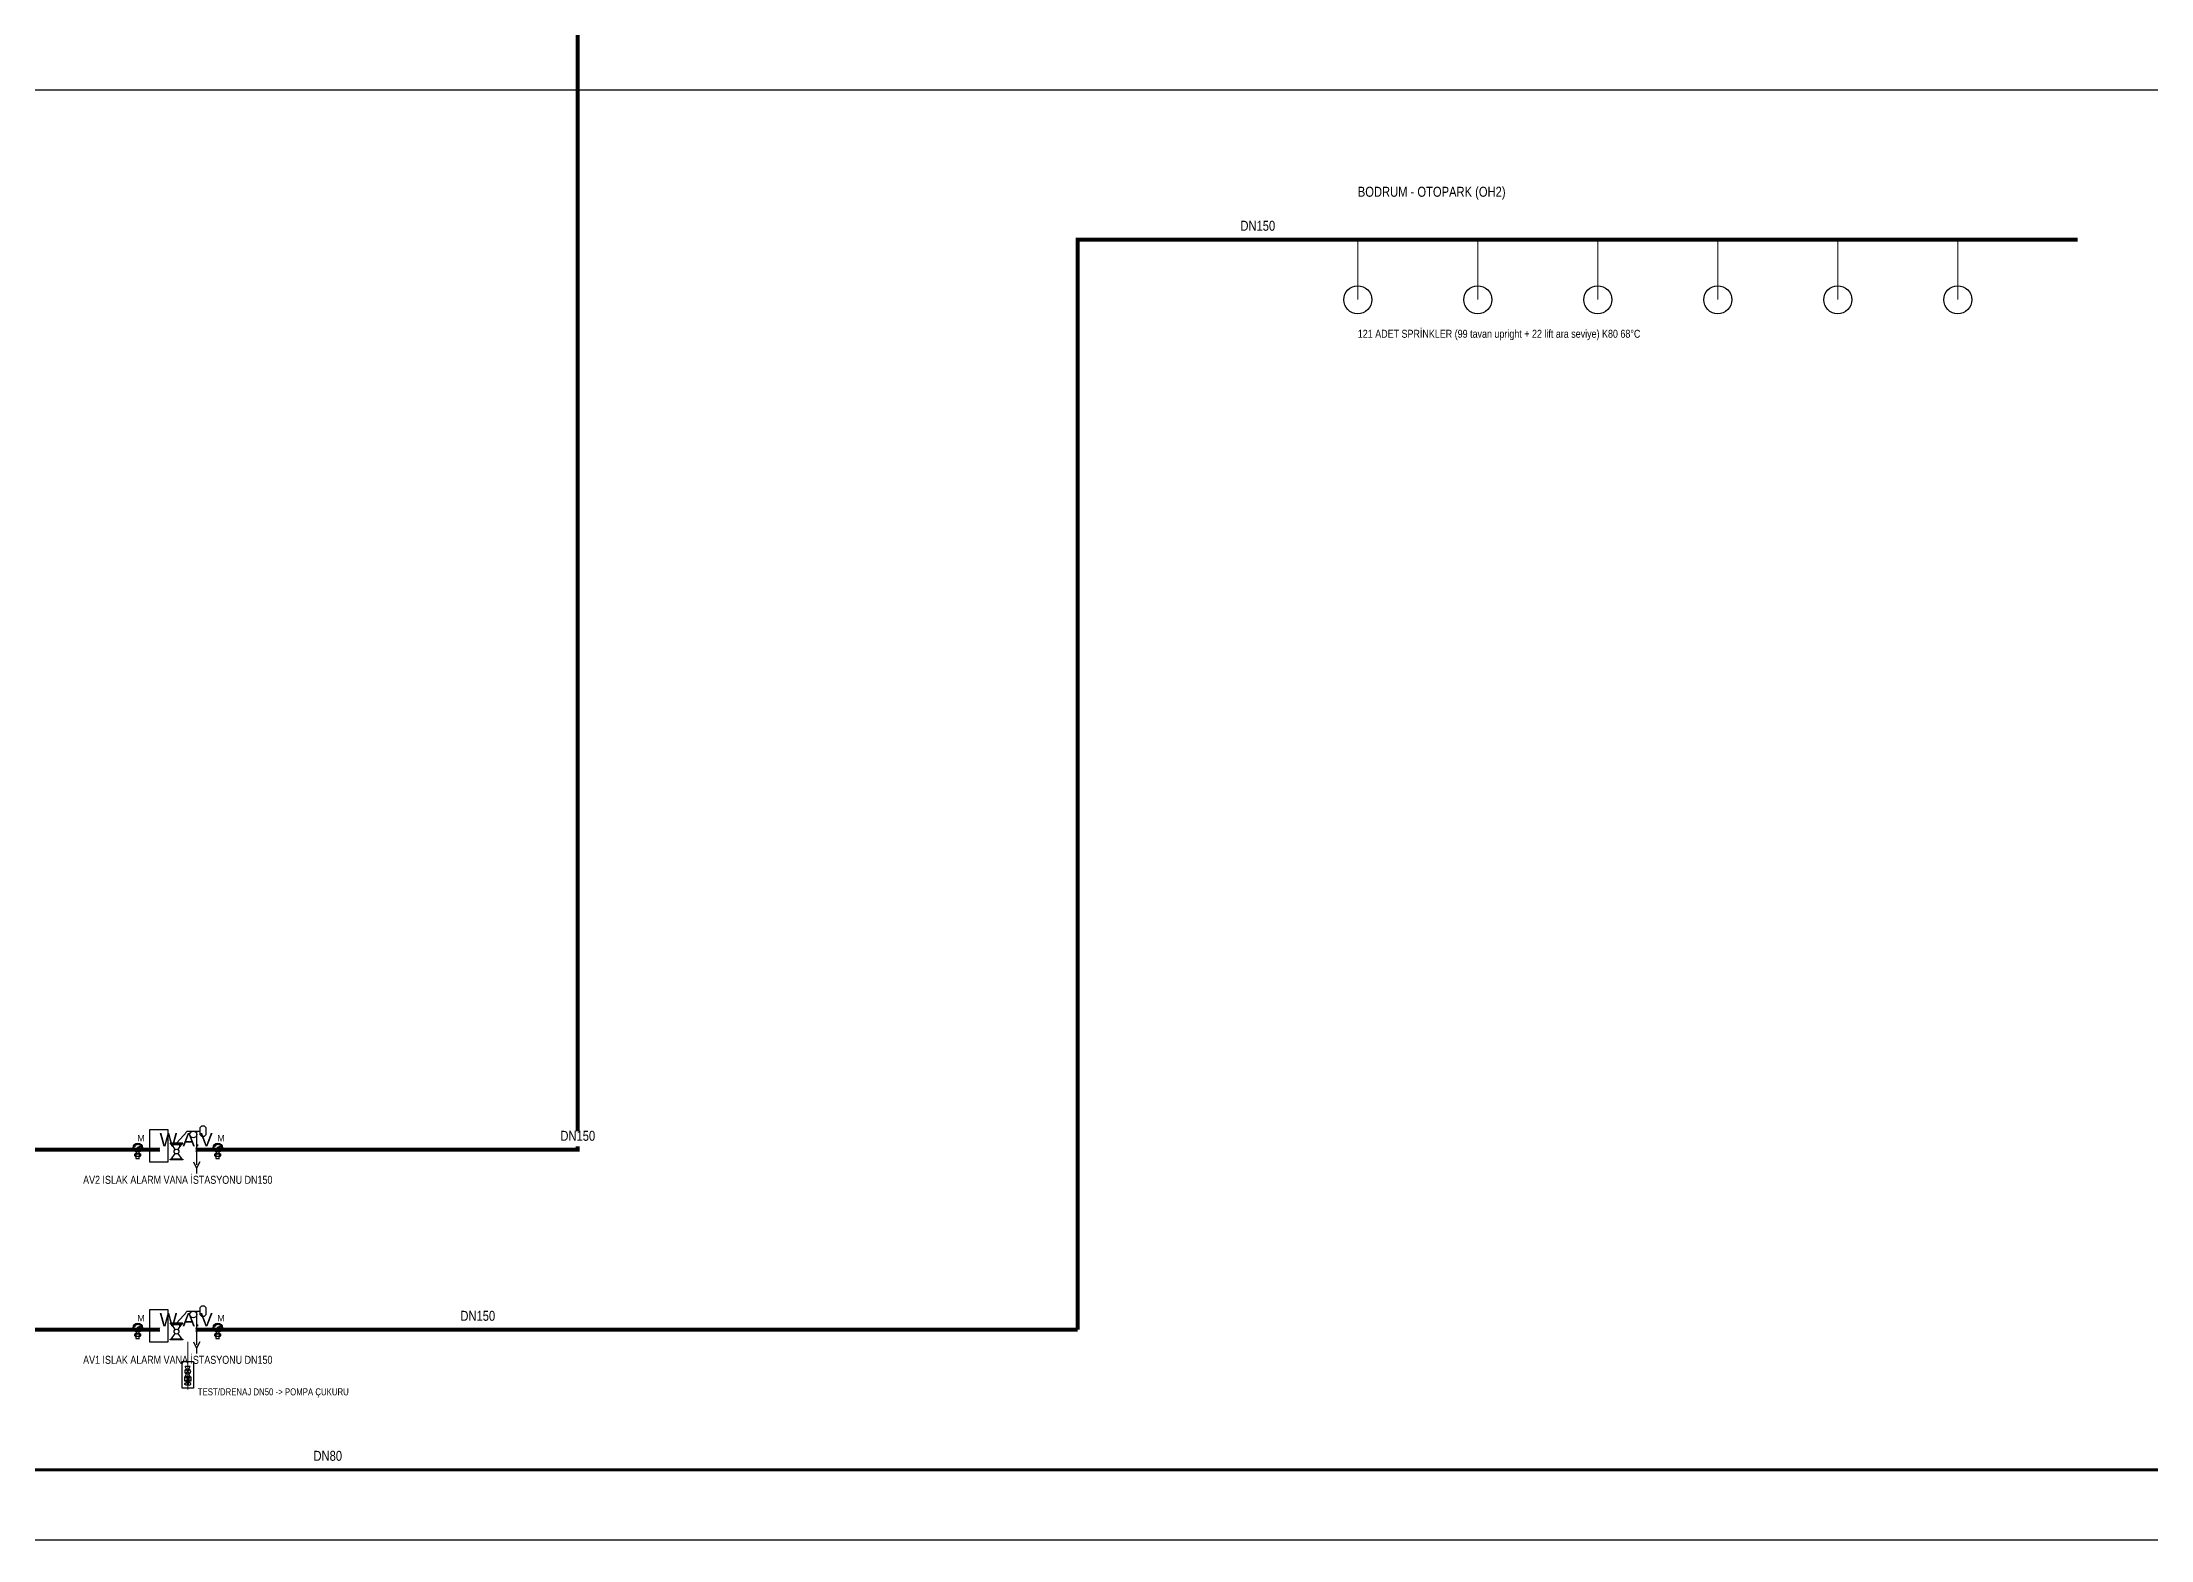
# Model space of a CAD drawing. Header units: centimetres. Extents: x 247996 to 269940, y -458027 to -450648.
# Drawn here: x 258964 to 261073, y -456900 to -455402 of the extents above; entities that cross this region are included whole.
import ezdxf
from ezdxf.enums import TextEntityAlignment as Align

# ---------------------------------------------------------------- set-up
doc = ezdxf.new("R2010")
doc.units = ezdxf.units.CM
for name, color, linetype in [('MTY-SPRINKLER', 15, 'Continuous'), ('MTY-SPRINKLER-BORU', 140, 'Continuous'), ('MTY-SPRINKLER-CAP', 141, 'Continuous'), ('MTY-YANGIN-DOLAP', 1, 'Continuous'), ('MTY-YANGIN-DOLAP-BORU', 1, 'Continuous'), ('MTY-YANGIN-SEMA', 7, 'Continuous'), ('MTY-YANGIN-VANA', 1, 'Continuous')]:
    doc.layers.add(name, color=color, linetype=linetype)
doc.styles.add('ROTAS', font='arial.ttf')

# ---------------------------------------------------------------- blocks, each defined once
blk = doc.blocks.new('ASL-WAV')
for p, q in [((-15.3, 12.9), (-6.4, 0.2)), ((-15.3, 12.9), (9, 12.9)), ((-3.1, 15.8), (22.3, 44.4)), ((0.4, 0.2), (9, 12.9)), ((22.3, 44.4), (45, 44.4)), ((45, 44.4), (45, -35.6)), ((45, 44.4), (53, 44.4)), ((-15.3, -21.3), (-6.5, -8.8)), ((-15.3, -21.3), (9, -21.3)), ((0.5, -8.8), (9, -21.3)), ((37.5, -29), (45, -43.6)), ((52.4, -29), (45, -43.6)), ((45, -43.6), (45, -57.4))]:
    blk.add_line(p, q)
for points in [[(57, 57.4), (62.5, 57.4), (66.5, 53.4), (66.5, 35.5), (62.5, 31.5), (57, 31.5), (53, 35.5), (53, 53.4), (57, 57.4)], [(-66.5, 48.7), (-23.8, 48.7), (-23.8, -29.7), (-66.5, -29.7), (-66.5, 48.7)], [(11.9, 14), (11.9, 15.8), (-18.1, 15.8), (-18.1, 14), (11.9, 14)], [(11.9, -22.4), (11.9, -24.2), (-18.1, -24.2), (-18.1, -22.4), (11.9, -22.4)]]:
    blk.add_lwpolyline(points)
for centre, radius in [((-3, -4.3), 5.68), ((37.1, 36.5), 8)]:
    blk.add_circle(centre, radius)
at = {"style": 'ROTAS'}
blk.add_text('W.A.V.', height=32, dxfattribs=at).set_placement((-43.4, 8))
blk = doc.blocks.new('ASL-MANO')
for p, q in [((-8.9, 5.3), (-7, 5.3)), ((-7.7, 9.7), (-6, 8.8)), ((-7.7, 0.9), (-6.1, 1.8)), ((-4.4, 13), (-3.5, 11.4)), ((-0.5, 6.4), (7, 9.3)), ((0, 12.3), (0, 14.2)), ((0.7, 4.3), (7, 9.3)), ((3.5, 11.3), (4.5, 13)), ((6, 1.8), (7.7, 0.8)), ((6.1, 8.8), (7.7, 9.7)), ((7, 5.3), (8.9, 5.3)), ((-7.3, -10.5), (-6.2, -9.9)), ((-7.3, -15.1), (-7.3, -10.5)), ((-7.3, -15.1), (-6.2, -15.7)), ((-6.2, -9.9), (6.2, -9.9)), ((-6.2, -15.7), (6.2, -15.7)), ((-6.2, -15.7), (6.2, -15.7)), ((-4.7, -21.4), (4.7, -21.4)), ((-4.3, -15.1), (-4.3, -10.5)), ((-3.8, -15.7), (3.8, -15.7)), ((-3.8, -21.4), (-3.8, -15.7)), ((-3.1, -9.9), (-3.1, -5.8)), ((3.1, -9.9), (3.1, -5.8)), ((3.8, -21.4), (3.8, -15.7)), ((4.3, -15.1), (4.3, -10.5)), ((6.2, -9.9), (7.3, -10.5)), ((6.2, -15.7), (7.3, -15.1)), ((7.3, -15.1), (7.3, -10.5))]:
    blk.add_line(p, q)
for points in [[(-0.4, 6.4), (-0.6, 6.3), (-0.8, 6.1), (-1, 6), (-1.1, 5.7), (-1.2, 5.5), (-1.2, 5.3), (-1.1, 5), (-1.1, 4.8), (-1, 4.6), (-0.8, 4.4), (-0.6, 4.3), (-0.4, 4.2), (-0.1, 4.1), (0.1, 4.1), (0.3, 4.2), (0.6, 4.2), (0.8, 4.4)], [(-4.3, -10.5), (-4.6, -10.2), (-5, -10), (-5.4, -9.9), (-5.9, -9.9), (-6.3, -9.9)], [(-6.3, -15.7), (-5.9, -15.7), (-5.4, -15.7), (-5, -15.5), (-4.6, -15.3), (-4.3, -15.1)], [(4.3, -10.5), (2.2, -10), (0, -9.9), (-2.2, -10), (-4.3, -10.5)], [(-4.3, -15.1), (-2.2, -15.5), (0, -15.7), (2.2, -15.5), (4.3, -15.1)], [(6.3, -9.9), (5.9, -9.9), (5.4, -9.9), (5, -10), (4.6, -10.2), (4.3, -10.5)], [(4.3, -15.1), (4.6, -15.3), (5, -15.5), (5.4, -15.7), (5.9, -15.7), (6.3, -15.7)]]:
    blk.add_lwpolyline(points)
for radius in [11.5, 9.67, 0.534]:
    blk.add_circle((0, 5.3), radius)
at = {"style": 'ROTAS'}
blk.add_text('M', height=15.6, dxfattribs=at).set_placement((-1, 21.4))
blk = doc.blocks.new('ASL-TEST')
for p, q in [((-34.2, 4.8), (-31.8, 10.2)), ((-28.5, 10.2), (-26.1, 4.8)), ((-27.4, 0), (-21.1, 0)), ((-21.1, 10.2), (-6.9, -10.2)), ((-21.1, -10.2), (-6.9, 10.2)), ((-21.1, 10.2), (-6.9, -10.2)), ((-21.1, -10.2), (-6.9, 10.2)), ((-6.9, 0), (-5.6, 0)), ((-5.6, 8.4), (3.3, 4)), ((-5.6, -8.4), (-5.6, 8.4)), ((5, -6.3), (17.5, 6.3)), ((5, 6.3), (17.5, -6.3)), ((19.2, 4), (28, 8.4)), ((28, -8.4), (28, 8.4)), ((-34.2, -4.8), (-31.8, -10.2)), ((-28.5, -10.2), (-26.1, -4.8)), ((-5.6, -8.4), (3.3, -4)), ((19.2, -4), (28, -8.4))]:
    blk.add_line(p, q)
for points in [[(-44.2, -18.7), (-44.2, 18.7), (44.2, 18.7), (44.2, -18.7), (-44.2, -18.7)], [(-34.2, -4.8), (-34.2, 4.8)], [(-27.4, -2.4), (-27.4, 2.4), (-33.2, 2.4), (-33.2, -2.4), (-27.4, -2.4)], [(-31.8, 10.2), (-28.5, 10.2)], [(-26.1, -4.8), (-26.1, 4.8)], [(-21.1, -10.2), (-21.1, 10.2), (-6.9, 10.2), (-6.9, -10.2), (-21.1, -10.2)], [(-31.8, -10.2), (-28.5, -10.2)]]:
    blk.add_lwpolyline(points)
blk.add_circle((11.2, 0), 8.88)
blk = doc.blocks.new('ASL-SPR-UP')
blk.add_circle((0, 0), 12.5)

msp = doc.modelspace()

# ---------------------------------------------------------------- linework, layer by layer
at = {"layer": 'MTY-SPRINKLER-BORU'}
for points, const_width in [([(258650, -456510), (259500, -456510), (259500, -451250)], 4), ([(260000, -456690), (260000, -455600), (261000, -455600)], 4), ([(260280, -455600), (260280, -455660)], 0.8), ([(260400, -455600), (260400, -455660)], 0.8), ([(260520, -455600), (260520, -455660)], 0.8), ([(260640, -455600), (260640, -455660)], 0.8), ([(260760, -455600), (260760, -455660)], 0.8), ([(260880, -455600), (260880, -455660)], 0.8), ([(258650, -456690), (260000, -456690)], 4)]:
    msp.add_lwpolyline(points, dxfattribs=dict(at, const_width=const_width))
at = {"layer": 'MTY-YANGIN-DOLAP-BORU', "const_width": 3}
msp.add_lwpolyline([(258650, -456830), (263400, -456830)], dxfattribs=at)
at = {"layer": 'MTY-YANGIN-SEMA'}
for points in [[(256800, -455450), (263900, -455450)], [(256800, -456900), (263900, -456900)]]:
    msp.add_lwpolyline(points, dxfattribs=at)

# ---------------------------------------------------------------- block references
at = {"layer": 'MTY-SPRINKLER', "xscale": 1.12, "yscale": 1.12}
for p in [(260280, -455660), (260400, -455660), (260520, -455660), (260640, -455660), (260760, -455660), (260880, -455660)]:
    msp.add_blockref('ASL-SPR-UP', p, dxfattribs=at)
at = {"layer": 'MTY-YANGIN-VANA', "xscale": 0.4, "yscale": 0.4}
for p in [(259060, -456510), (259140, -456510), (259060, -456690), (259140, -456690)]:
    msp.add_blockref('ASL-MANO', p, dxfattribs=at)

# ---------------------------------------------------------------- texts
at = {"layer": 'MTY-YANGIN-VANA', "style": 'ROTAS', "width": 0.8}
msp.add_text('TEST/DRENAJ DN50 -> POMPA ÇUKURU', height=7, dxfattribs=at).set_placement((259120, -456752), align=Align.MIDDLE_LEFT)

# ---------------------------------------------------------------- wipeouts: each hides what was drawn before it
msp.add_wipeout([(260278, -455562.5), (260391.1, -455562.5), (260391.1, -455547.5), (260278, -455547.5)])

# ---------------------------------------------------------------- next in the draw order: texts
at = {"layer": 'MTY-YANGIN-SEMA', "style": 'ROTAS', "width": 0.8}
msp.add_text('BODRUM - OTOPARK (OH2)', height=10, dxfattribs=at).set_placement((260280, -455560), align=Align.BOTTOM_LEFT)

# ---------------------------------------------------------------- next in the draw order: wipeouts: each hides what was drawn before it
for points in [[(260163.6, -455596.5), (260192.4, -455596.5), (260192.4, -455581.5), (260163.6, -455581.5)], [(260278.4, -455700), (260547.5, -455700), (260547.5, -455688), (260278.4, -455688)], [(259118, -456510), (259116.6, -456503.1), (259112.7, -456497.3), (259106.9, -456493.4), (259100, -456492), (259093.1, -456493.4), (259087.3, -456497.3), (259083.4, -456503.1), (259082, -456510), (259083.4, -456516.9), (259087.3, -456522.7), (259093.1, -456526.6), (259100, -456528), (259106.9, -456526.6), (259112.7, -456522.7), (259116.6, -456516.9)], [(259483.6, -456506.5), (259512.4, -456506.5), (259512.4, -456491.5), (259483.6, -456491.5)], [(259118, -456690), (259116.6, -456683.1), (259112.7, -456677.3), (259106.9, -456673.4), (259100, -456672), (259093.1, -456673.4), (259087.3, -456677.3), (259083.4, -456683.1), (259082, -456690), (259083.4, -456696.9), (259087.3, -456702.7), (259093.1, -456706.6), (259100, -456708), (259106.9, -456706.6), (259112.7, -456702.7), (259116.6, -456696.9)], [(259383.6, -456686.5), (259412.4, -456686.5), (259412.4, -456671.5), (259383.6, -456671.5)], [(259236.1, -456826.5), (259259.9, -456826.5), (259259.9, -456811.5), (259236.1, -456811.5)]]:
    msp.add_wipeout(points)

# ---------------------------------------------------------------- next in the draw order: block references
at = {"layer": 'MTY-YANGIN-VANA', "xscale": 0.42, "yscale": 0.42}
for p in [(259100, -456510), (259100, -456690)]:
    msp.add_blockref('ASL-WAV', p, dxfattribs=at)

# ---------------------------------------------------------------- next in the draw order: texts
at = {"layer": 'MTY-SPRINKLER-CAP', "style": 'ROTAS', "width": 0.8}
for p in [(260180, -455594), (259500, -456504), (259400, -456684)]:
    msp.add_text('DN150', height=10, dxfattribs=at).set_placement(p, align=Align.BOTTOM_CENTER)
at = {"layer": 'MTY-YANGIN-DOLAP', "style": 'ROTAS', "width": 0.8}
msp.add_text('DN80', height=10, dxfattribs=at).set_placement((259250, -456824), align=Align.BOTTOM_CENTER)
at = {"layer": 'MTY-YANGIN-SEMA', "style": 'ROTAS', "width": 0.8}
msp.add_text('121 ADET SPRİNKLER (99 tavan upright + 22 lift ara seviye) K80 68°C', height=8, dxfattribs=at).set_placement((260280, -455690), align=Align.TOP_LEFT)

# ---------------------------------------------------------------- next in the draw order: wipeouts: each hides what was drawn before it
for points in [[(259025.4, -456546), (259171.4, -456546), (259171.4, -456534), (259025.4, -456534)], [(259025.4, -456726), (259171.4, -456726), (259171.4, -456714), (259025.4, -456714)]]:
    msp.add_wipeout(points)

# ---------------------------------------------------------------- next in the draw order: linework, layer by layer
at = {"layer": 'MTY-SPRINKLER-BORU', "const_width": 1}
msp.add_lwpolyline([(259110, -456702), (259110, -456750)], dxfattribs=at)

# ---------------------------------------------------------------- next in the draw order: block references
at = {"layer": 'MTY-YANGIN-VANA', "xscale": 0.3, "yscale": 0.3, "rotation": 90}
msp.add_blockref('ASL-TEST', (259110, -456735), dxfattribs=at)

# ---------------------------------------------------------------- next in the draw order: texts
at = {"layer": 'MTY-YANGIN-VANA', "style": 'ROTAS', "width": 0.8}
for s, p in [('AV2 ISLAK ALARM VANA İSTASYONU DN150', (259100, -456536)), ('AV1 ISLAK ALARM VANA İSTASYONU DN150', (259100, -456716))]:
    msp.add_text(s, height=8, dxfattribs=at).set_placement(p, align=Align.TOP_CENTER)

doc.saveas('drawing.dxf')
